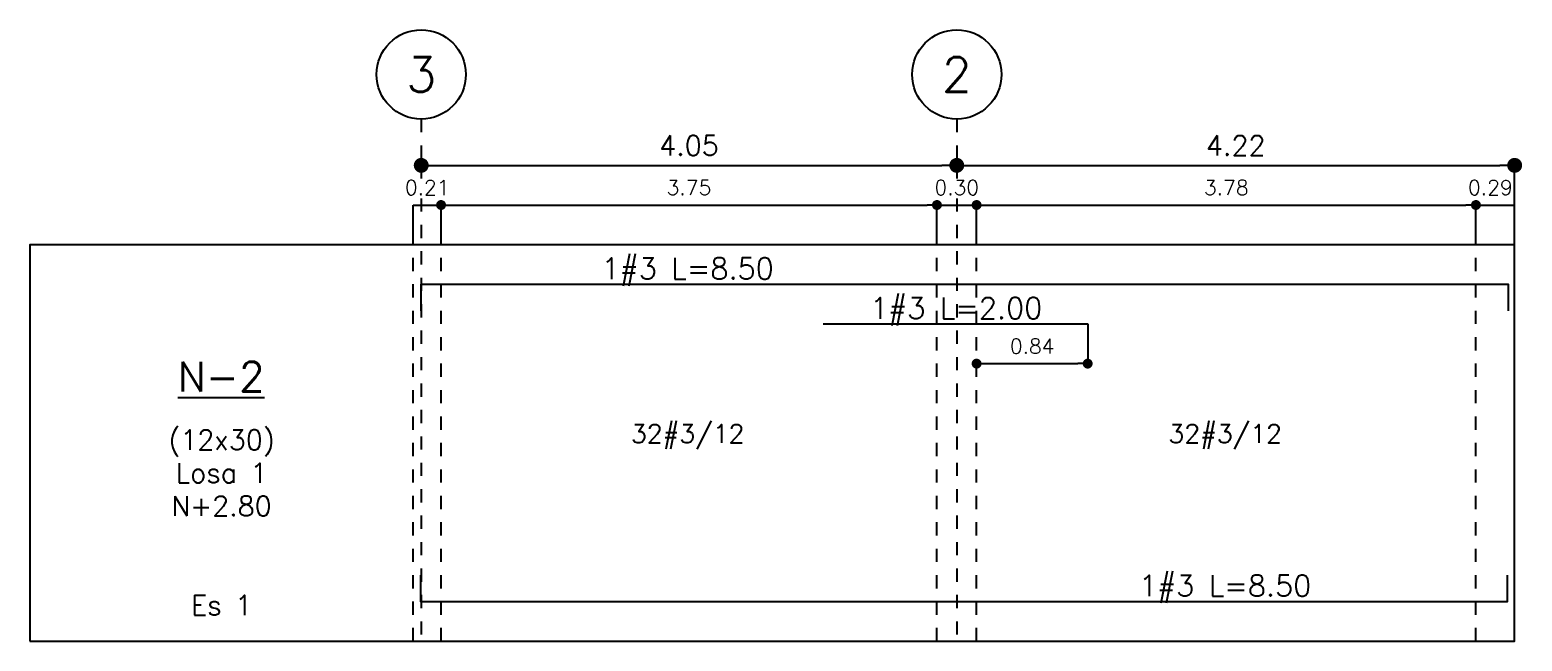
# Model space of a CAD drawing. Header units: millimetres. Extents: x -42 to 124, y -10 to 43.
# Drawn here: x 64.05 to 75.34, y 23.15 to 27.77 of the extents above; entities that cross this region are included whole.
import ezdxf
from ezdxf.enums import TextEntityAlignment as Align

# ---------------------------------------------------------------- set-up
doc = ezdxf.new("R2010")
doc.units = ezdxf.units.MM
doc.header["$LTSCALE"] = 0.01
doc.header["$PDMODE"] = 3
doc.linetypes.add('DASHDOT', pattern=[1, 0.5, -0.25, 0, -0.25])
doc.linetypes.add('DASHED2', pattern=[0.375, 0.25, -0.125])
for name, color, linetype in [('FC_BORDES', 4, 'Continuous'), ('FC_CIRCULO DE EJES', 3, 'Continuous'), ('FC_COTAS', 1, 'Continuous'), ('FC_COTAS @ 75', 1, 'Continuous'), ('FC_EJES', 1, 'DASHDOT'), ('FC_PROYECCION', 6, 'DASHED2'), ('FC_R-175', 5, 'Continuous'), ('FC_R-175 @ 75', 5, 'Continuous'), ('FC_R-60', 11, 'Continuous'), ('FC_R-80', 11, 'Continuous'), ('FC_R-80 @ 75', 11, 'Continuous'), ('FC_REFUERZO', 5, 'Continuous')]:
    doc.layers.add(name, color=color, linetype=linetype)
doc.styles.add('FC_TEXT', font='romans.shx', dxfattribs={"height": 0.002})
doc.styles.add('FC_TEXT1', font='romans.shx')
doc.styles.get("Standard").update_dxf_attribs({"font": 'romans.shx'})
doc.dimstyles.new('FC_COTAS', dxfattribs={"dimtxt": 0.0015, "dimasz": 0.001, "dimexe": 0, "dimexo": 0, "dimgap": 0.001, "dimtad": 1, "dimtih": 1, "dimtoh": 1, "dimzin": 0, "dimdsep": 46, "dimtxsty": 'FC_TEXT1', "dimblk": 'DOT', "dimcen": 0.09, "dimclrd": 256, "dimclre": 256, "dimclrt": 256, "dimadec": 0, "dimazin": 0, "dimtfac": 1, "dimtix": 1, "dimtmove": 2, "dimatfit": 3, "dimfxl": 1.002, "dimtolj": 1, "dimtzin": 0, "dimlwd": -1, "dimarcsym": 0})
doc.dimstyles.new('FC_COTAS EJES', dxfattribs={"dimtxt": 0.002, "dimasz": 0.0015, "dimexe": 0, "dimexo": 0, "dimgap": 0.001, "dimtad": 1, "dimtih": 1, "dimtoh": 1, "dimzin": 0, "dimdsep": 46, "dimtxsty": 'FC_TEXT1', "dimblk": 'DOT', "dimcen": 0.09, "dimclrd": 256, "dimclre": 256, "dimclrt": 256, "dimadec": 0, "dimazin": 0, "dimtfac": 1, "dimtix": 1, "dimtmove": 2, "dimatfit": 3, "dimfxl": 1.002, "dimtolj": 1, "dimtzin": 0, "dimlwd": -1, "dimarcsym": 0})

# ---------------------------------------------------------------- blocks, each defined once
blk = doc.blocks.new('FC_B_Eje')
at = {"layer": 'FC_CIRCULO DE EJES', "ltscale": 1.5}
blk.add_circle((0, 0), 0.0045, dxfattribs=at)
at = {"ltscale": 1.5, "style": 'FC_TEXT1'}
blk.add_attdef('EJE', text='', height=0.0035, dxfattribs=at).set_placement((0, 0), align=Align.MIDDLE_CENTER)
blk = doc.blocks.new('*D494')
at = {"layer": 'Defpoints', "color": 0, "ltscale": 0.6, "transparency": 16777216}
for p in [(67.16, 26.447), (66.95, 26.147), (67.16, 26.147)]:
    blk.add_point(p, dxfattribs=at)
at = {"layer": 'FC_COTAS', "lineweight": -2, "ltscale": 0.6, "transparency": 16777216}
for p, q in [((66.95, 26.147), (66.95, 26.447)), ((67.16, 26.147), (67.16, 26.447))]:
    blk.add_line(p, q, dxfattribs=at)
at = {"layer": 'FC_COTAS', "ltscale": 0.6, "transparency": 16777216}
blk.add_line((66.95, 26.447), (67.16, 26.447), dxfattribs=at)
at = {"layer": 'FC_COTAS', "ltscale": 0.6, "transparency": 16777216, "insert": (67.055, 26.579), "char_height": 0.1125, "attachment_point": 5, "style": 'FC_TEXT1', "bg_fill": 3, "box_fill_scale": 1.1, "bg_fill_color": 256, "bg_fill_true_color": 13158600, "bg_fill_transparency": 0}
blk.add_mtext('\\A1;0.21', dxfattribs=at)
blk = doc.blocks.new('_Dot')
at = {"color": 0, "linetype": 'ByBlock', "lineweight": -2}
blk.add_line((-0.5, 0), (-1, 0), dxfattribs=at)
at = {"color": 0, "linetype": 'ByBlock', "const_width": 0.5}
blk.add_lwpolyline([(-0.25, 0, 1), (0.25, 0, 1)], format="xyb", close=True, dxfattribs=at)
blk = doc.blocks.new('*D495')
at = {"layer": 'Defpoints', "color": 0, "ltscale": 0.6, "transparency": 16777216}
for p in [(70.91, 26.447), (67.16, 26.147), (70.91, 26.147)]:
    blk.add_point(p, dxfattribs=at)
at = {"layer": 'FC_COTAS', "lineweight": -2, "ltscale": 0.6, "transparency": 16777216}
for p, q in [((67.16, 26.147), (67.16, 26.447)), ((70.91, 26.147), (70.91, 26.447))]:
    blk.add_line(p, q, dxfattribs=at)
at = {"layer": 'FC_COTAS', "ltscale": 0.6, "transparency": 16777216}
blk.add_line((67.235, 26.447), (70.835, 26.447), dxfattribs=at)
at = {"layer": 'FC_COTAS', "ltscale": 0.6, "transparency": 16777216, "xscale": 0.075, "yscale": 0.075, "zscale": 0.075, "rotation": 180}
blk.add_blockref('_Dot', (67.16, 26.447), dxfattribs=at)
at = {"layer": 'FC_COTAS', "ltscale": 0.6, "transparency": 16777216, "xscale": 0.075, "yscale": 0.075, "zscale": 0.075}
blk.add_blockref('_Dot', (70.91, 26.447), dxfattribs=at)
at = {"layer": 'FC_COTAS', "ltscale": 0.6, "transparency": 16777216, "insert": (69.035, 26.579), "char_height": 0.1125, "attachment_point": 5, "style": 'FC_TEXT1'}
blk.add_mtext('\\A1;3.75', dxfattribs=at)
blk = doc.blocks.new('*D496')
at = {"layer": 'Defpoints', "color": 0, "ltscale": 0.6, "transparency": 16777216}
for p in [(71.21, 26.447), (70.91, 26.147), (71.21, 26.147)]:
    blk.add_point(p, dxfattribs=at)
at = {"layer": 'FC_COTAS', "lineweight": -2, "ltscale": 0.6, "transparency": 16777216}
for p, q in [((70.91, 26.147), (70.91, 26.447)), ((71.21, 26.147), (71.21, 26.447))]:
    blk.add_line(p, q, dxfattribs=at)
at = {"layer": 'FC_COTAS', "ltscale": 0.6, "transparency": 16777216}
blk.add_line((70.91, 26.447), (71.21, 26.447), dxfattribs=at)
at = {"layer": 'FC_COTAS', "ltscale": 0.6, "transparency": 16777216, "insert": (71.06, 26.579), "char_height": 0.1125, "attachment_point": 5, "style": 'FC_TEXT1', "bg_fill": 3, "box_fill_scale": 1.1, "bg_fill_color": 256, "bg_fill_true_color": 13158600, "bg_fill_transparency": 0}
blk.add_mtext('\\A1;0.30', dxfattribs=at)
blk = doc.blocks.new('*D497')
at = {"layer": 'Defpoints', "color": 0, "ltscale": 0.6, "transparency": 16777216}
for p in [(74.986, 26.447), (71.21, 26.147), (74.986, 26.147)]:
    blk.add_point(p, dxfattribs=at)
at = {"layer": 'FC_COTAS', "lineweight": -2, "ltscale": 0.6, "transparency": 16777216}
for p, q in [((71.21, 26.147), (71.21, 26.447)), ((74.986, 26.147), (74.986, 26.447))]:
    blk.add_line(p, q, dxfattribs=at)
at = {"layer": 'FC_COTAS', "ltscale": 0.6, "transparency": 16777216}
blk.add_line((71.285, 26.447), (74.911, 26.447), dxfattribs=at)
at = {"layer": 'FC_COTAS', "ltscale": 0.6, "transparency": 16777216, "xscale": 0.075, "yscale": 0.075, "zscale": 0.075, "rotation": 180}
blk.add_blockref('_Dot', (71.21, 26.447), dxfattribs=at)
at = {"layer": 'FC_COTAS', "ltscale": 0.6, "transparency": 16777216, "xscale": 0.075, "yscale": 0.075, "zscale": 0.075}
blk.add_blockref('_Dot', (74.986, 26.447), dxfattribs=at)
at = {"layer": 'FC_COTAS', "ltscale": 0.6, "transparency": 16777216, "insert": (73.098, 26.579), "char_height": 0.1125, "attachment_point": 5, "style": 'FC_TEXT1'}
blk.add_mtext('\\A1;3.78', dxfattribs=at)
blk = doc.blocks.new('*D498')
at = {"layer": 'Defpoints', "color": 0, "ltscale": 0.6, "transparency": 16777216}
for p in [(75.279, 26.447), (74.986, 26.147), (75.279, 26.147)]:
    blk.add_point(p, dxfattribs=at)
at = {"layer": 'FC_COTAS', "lineweight": -2, "ltscale": 0.6, "transparency": 16777216}
for p, q in [((74.986, 26.147), (74.986, 26.447)), ((75.279, 26.147), (75.279, 26.447))]:
    blk.add_line(p, q, dxfattribs=at)
at = {"layer": 'FC_COTAS', "ltscale": 0.6, "transparency": 16777216}
blk.add_line((74.986, 26.447), (75.279, 26.447), dxfattribs=at)
at = {"layer": 'FC_COTAS', "ltscale": 0.6, "transparency": 16777216, "insert": (75.095, 26.579), "char_height": 0.1125, "attachment_point": 5, "style": 'FC_TEXT1'}
blk.add_mtext('\\A1;0.29', dxfattribs=at)
blk = doc.blocks.new('*D499')
at = {"layer": 'Defpoints', "color": 0, "ltscale": 0.6, "transparency": 16777216}
for p in [(67.01, 26.747), (71.06, 26.747), (71.06, 26.747)]:
    blk.add_point(p, dxfattribs=at)
at = {"layer": 'FC_COTAS', "ltscale": 0.6, "transparency": 16777216}
blk.add_line((67.122, 26.747), (70.947, 26.747), dxfattribs=at)
at = {"layer": 'FC_COTAS', "ltscale": 0.6, "transparency": 16777216, "xscale": 0.1125, "yscale": 0.1125, "zscale": 0.1125, "rotation": 180}
blk.add_blockref('_Dot', (67.01, 26.747), dxfattribs=at)
at = {"layer": 'FC_COTAS', "ltscale": 0.6, "transparency": 16777216, "xscale": 0.1125, "yscale": 0.1125, "zscale": 0.1125}
blk.add_blockref('_Dot', (71.06, 26.747), dxfattribs=at)
at = {"layer": 'FC_COTAS', "ltscale": 0.6, "transparency": 16777216, "insert": (69.035, 26.897), "char_height": 0.15, "attachment_point": 5, "style": 'FC_TEXT1'}
blk.add_mtext('\\A1;4.05', dxfattribs=at)
blk = doc.blocks.new('*D500')
at = {"layer": 'Defpoints', "color": 0, "ltscale": 0.6, "transparency": 16777216}
for p in [(71.06, 26.747), (75.279, 26.747), (75.279, 26.147)]:
    blk.add_point(p, dxfattribs=at)
at = {"layer": 'FC_COTAS', "ltscale": 0.6, "transparency": 16777216}
blk.add_line((71.172, 26.747), (75.167, 26.747), dxfattribs=at)
at = {"layer": 'FC_COTAS', "lineweight": -2, "ltscale": 0.6, "transparency": 16777216}
blk.add_line((75.279, 26.147), (75.279, 26.747), dxfattribs=at)
at = {"layer": 'FC_COTAS', "ltscale": 0.6, "transparency": 16777216, "xscale": 0.1125, "yscale": 0.1125, "zscale": 0.1125, "rotation": 180}
blk.add_blockref('_Dot', (71.06, 26.747), dxfattribs=at)
at = {"layer": 'FC_COTAS', "ltscale": 0.6, "transparency": 16777216, "xscale": 0.1125, "yscale": 0.1125, "zscale": 0.1125}
blk.add_blockref('_Dot', (75.279, 26.747), dxfattribs=at)
at = {"layer": 'FC_COTAS', "ltscale": 0.6, "transparency": 16777216, "insert": (73.17, 26.897), "char_height": 0.15, "attachment_point": 5, "style": 'FC_TEXT1'}
blk.add_mtext('\\A1;4.22', dxfattribs=at)
blk = doc.blocks.new('*D445')
at = {"layer": 'Defpoints', "color": 0, "ltscale": 0.6, "transparency": 16777216}
for p in [(72.05, 25.547), (71.21, 25.247), (72.05, 25.247)]:
    blk.add_point(p, dxfattribs=at)
at = {"layer": 'FC_COTAS', "lineweight": -2, "ltscale": 0.6, "transparency": 16777216}
blk.add_line((72.05, 25.547), (72.05, 25.247), dxfattribs=at)
at = {"layer": 'FC_COTAS', "ltscale": 0.6, "transparency": 16777216}
blk.add_line((71.285, 25.247), (71.975, 25.247), dxfattribs=at)
at = {"layer": 'FC_COTAS', "ltscale": 0.6, "transparency": 16777216, "xscale": 0.075, "yscale": 0.075, "zscale": 0.075, "rotation": 180}
blk.add_blockref('_Dot', (71.21, 25.247), dxfattribs=at)
at = {"layer": 'FC_COTAS', "ltscale": 0.6, "transparency": 16777216, "xscale": 0.075, "yscale": 0.075, "zscale": 0.075}
blk.add_blockref('_Dot', (72.05, 25.247), dxfattribs=at)
at = {"layer": 'FC_COTAS', "ltscale": 0.6, "transparency": 16777216, "insert": (71.63, 25.379), "char_height": 0.1125, "attachment_point": 5, "style": 'FC_TEXT1'}
blk.add_mtext('\\A1;0.84', dxfattribs=at)

msp = doc.modelspace()

# ---------------------------------------------------------------- linework, layer by layer
at = {"layer": 'FC_BORDES'}
msp.add_lwpolyline([(64.05, 23.147), (75.279, 23.147), (75.279, 26.147), (64.05, 26.147)], close=True, dxfattribs=at)
at = {"layer": 'FC_EJES', "ltscale": 0.6}
for p, q in [((67.01, 27.097), (67.01, 23.147)), ((71.06, 27.097), (71.06, 23.147))]:
    msp.add_line(p, q, dxfattribs=at)
at = {"layer": 'FC_PROYECCION'}
for p, q in [((66.95, 23.147), (66.95, 26.147)), ((67.16, 23.147), (67.16, 26.147)), ((70.91, 23.147), (70.91, 26.147)), ((71.21, 23.147), (71.21, 26.147)), ((74.986, 23.147), (74.986, 26.147))]:
    msp.add_line(p, q, dxfattribs=at)
at = {"layer": 'FC_REFUERZO'}
msp.add_line((70.05, 25.547), (72.05, 25.547), dxfattribs=at)
for points in [[(67.009, 25.647), (67.009, 25.847), (75.229, 25.847), (75.229, 25.647)], [(67.005, 23.647), (67.005, 23.447), (75.225, 23.447), (75.225, 23.647)]]:
    msp.add_lwpolyline(points, dxfattribs=at)

# ---------------------------------------------------------------- block references
at = {"layer": 'FC_R-175'}
ref = msp.add_blockref('FC_B_Eje', (67.01, 27.435), dxfattribs=dict(at, xscale=75, yscale=75, zscale=75))
ref.add_attrib('EJE', '3', dxfattribs={"layer": '0', "color": 0, "ltscale": 1.5, "height": 0.263, "style": 'FC_TEXT1'}).set_placement((67.01, 27.435), align=Align.MIDDLE_CENTER)
ref = msp.add_blockref('FC_B_Eje', (71.06, 27.435), dxfattribs=dict(at, xscale=75, yscale=75, zscale=75))
ref.add_attrib('EJE', '2', dxfattribs={"layer": '0', "color": 0, "ltscale": 1.5, "height": 0.263, "style": 'FC_TEXT1'}).set_placement((71.06, 27.435), align=Align.MIDDLE_CENTER)

# ---------------------------------------------------------------- texts
at = {"layer": 'FC_R-175 @ 75', "insert": (65.497, 25.149), "char_height": 0.225, "width": 1.05225, "attachment_point": 5, "style": 'FC_TEXT'}
msp.add_mtext('{\\LN-2}', dxfattribs=at)
at = {"layer": 'FC_R-60'}
for p in [(69.025, 24.647), (73.09, 24.647)]:
    msp.add_text('32#3/12', height=0.14, dxfattribs=at).set_placement(p, align=Align.CENTER)
at = {"layer": 'FC_R-80'}
for s, p in [('1#3 L=8.50', (69.025, 25.887)), ('1#3 L=2.00', (71.056, 25.587)), ('1#3 L=8.50', (73.09, 23.487))]:
    msp.add_text(s, height=0.16, dxfattribs=at).set_placement(p, align=Align.CENTER)
at = {"layer": 'FC_R-80 @ 75', "insert": (65.5, 24.045), "char_height": 0.15, "width": 1.88721, "attachment_point": 5, "style": 'FC_TEXT'}
msp.add_mtext('(12x30)\\PLosa 1  \\PN+2.80\\P\\P\\PEs 1', dxfattribs=at)

# ---------------------------------------------------------------- dimensions: what is measured, and where the dimension line sits
at = {"layer": 'FC_COTAS @ 75', "ltscale": 0.6}
dim = msp.add_linear_dim(base=(75.279, 26.447), p1=(74.986, 26.147), p2=(75.279, 26.147), dimstyle='FC_COTAS', override={"dimscale": 75, "dimtix": 1, "dimtofl": 1, "dimtmove": 2, "dimatfit": 3}, dxfattribs=at)
dim.commit()
dim.dimension.update_dxf_attribs({"geometry": '*D498', "text_midpoint": (75.095, 26.579), "dimtype": 128})
dim = msp.add_linear_dim(base=(72.05, 25.247), p1=(71.21, 25.247), p2=(72.05, 25.547), dimstyle='FC_COTAS', override={"dimscale": 75, "dimtix": 1, "dimtofl": 1, "dimtmove": 2, "dimatfit": 3}, dxfattribs=at)
dim.commit()
dim.dimension.update_dxf_attribs({"geometry": '*D445', "text_midpoint": (71.63, 25.379)})

# ---------------------------------------------------------------- next in the draw order: dimensions: what is measured, and where the dimension line sits
dim = msp.add_linear_dim(base=(67.16, 26.447), p1=(66.95, 26.147), p2=(67.16, 26.147), dimstyle='FC_COTAS', override={"dimscale": 75, "dimtix": 1, "dimtofl": 1, "dimtmove": 2, "dimatfit": 3, "dimtfill": 1}, dxfattribs=at)
dim.commit()
dim.dimension.update_dxf_attribs({"geometry": '*D494', "text_midpoint": (67.055, 26.579)})

# ---------------------------------------------------------------- next in the draw order: dimensions: what is measured, and where the dimension line sits
dim = msp.add_linear_dim(base=(70.91, 26.447), p1=(67.16, 26.147), p2=(70.91, 26.147), dimstyle='FC_COTAS', override={"dimscale": 75, "dimtix": 1, "dimtofl": 1, "dimtmove": 2, "dimatfit": 3}, dxfattribs=at)
dim.commit()
dim.dimension.update_dxf_attribs({"geometry": '*D495', "text_midpoint": (69.035, 26.579)})

# ---------------------------------------------------------------- next in the draw order: dimensions: what is measured, and where the dimension line sits
dim = msp.add_linear_dim(base=(71.21, 26.447), p1=(70.91, 26.147), p2=(71.21, 26.147), dimstyle='FC_COTAS', override={"dimscale": 75, "dimtix": 1, "dimtofl": 1, "dimtmove": 2, "dimatfit": 3, "dimtfill": 1}, dxfattribs=at)
dim.commit()
dim.dimension.update_dxf_attribs({"geometry": '*D496', "text_midpoint": (71.06, 26.579)})

# ---------------------------------------------------------------- next in the draw order: dimensions: what is measured, and where the dimension line sits
for base, p1, p2, dimstyle, picture, middle in [((71.06, 26.747), (67.01, 26.747), (71.06, 26.747), 'FC_COTAS EJES', '*D499', (69.035, 26.897)), ((75.279, 26.747), (71.06, 26.747), (75.279, 26.147), 'FC_COTAS EJES', '*D500', (73.17, 26.897)), ((74.986, 26.447), (71.21, 26.147), (74.986, 26.147), 'FC_COTAS', '*D497', (73.098, 26.579))]:
    dim = msp.add_linear_dim(base=base, p1=p1, p2=p2, dimstyle=dimstyle, override={"dimscale": 75, "dimtix": 1, "dimtofl": 1, "dimtmove": 2, "dimatfit": 3}, dxfattribs=at)
    dim.commit()
    dim.dimension.update_dxf_attribs({"geometry": picture, "text_midpoint": middle})

doc.saveas('drawing.dxf')
